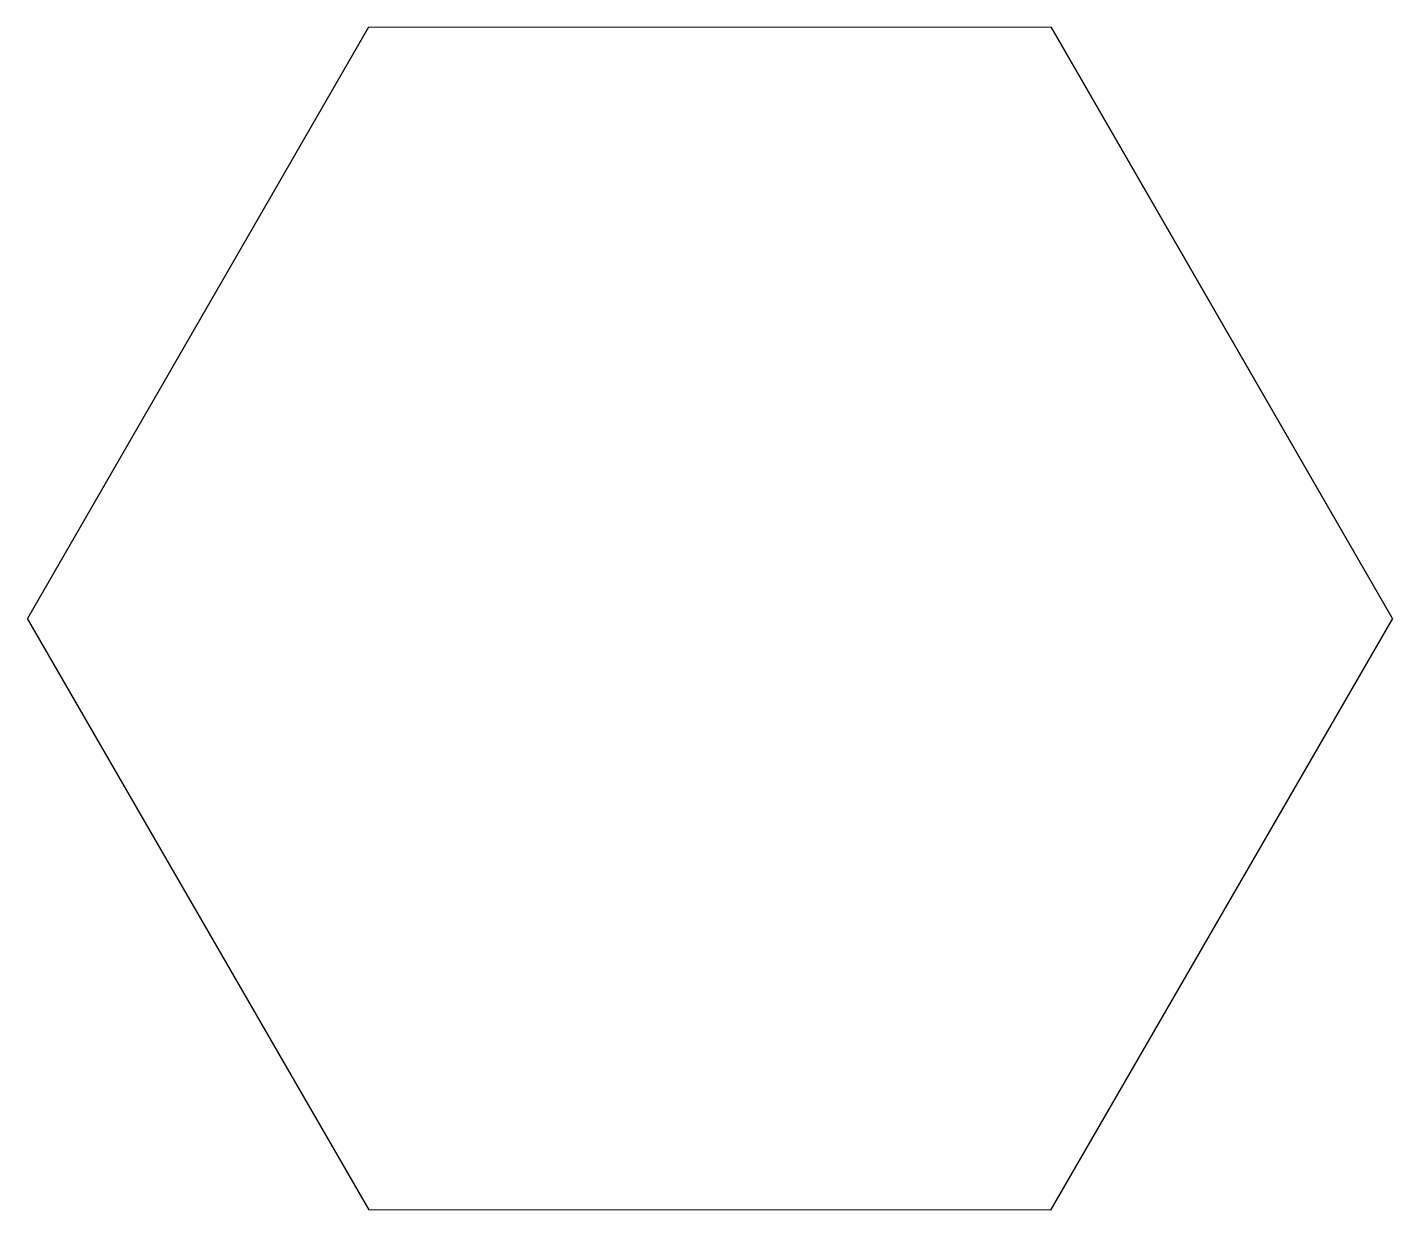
# Model space of a CAD drawing. Header units: millimetres. Extents: x -80 to 80, y -69 to 69.
import ezdxf

# ---------------------------------------------------------------- set-up
doc = ezdxf.new("R2010")
doc.units = ezdxf.units.MM

msp = doc.modelspace()

# ---------------------------------------------------------------- linework, layer by layer
for p, q in [((-40, 69.28), (-79.97, -0.02)), ((40, 69.28), (-39.97, 69.26)), ((80, 0), (40, 69.28)), ((80, 0), (40.03, 69.26)), ((-80, 0), (-39.97, -69.3)), ((40, -69.28), (80.03, -0.02)), ((-40, -69.28), (40.03, -69.3))]:
    msp.add_line(p, q)

doc.saveas('drawing.dxf')
